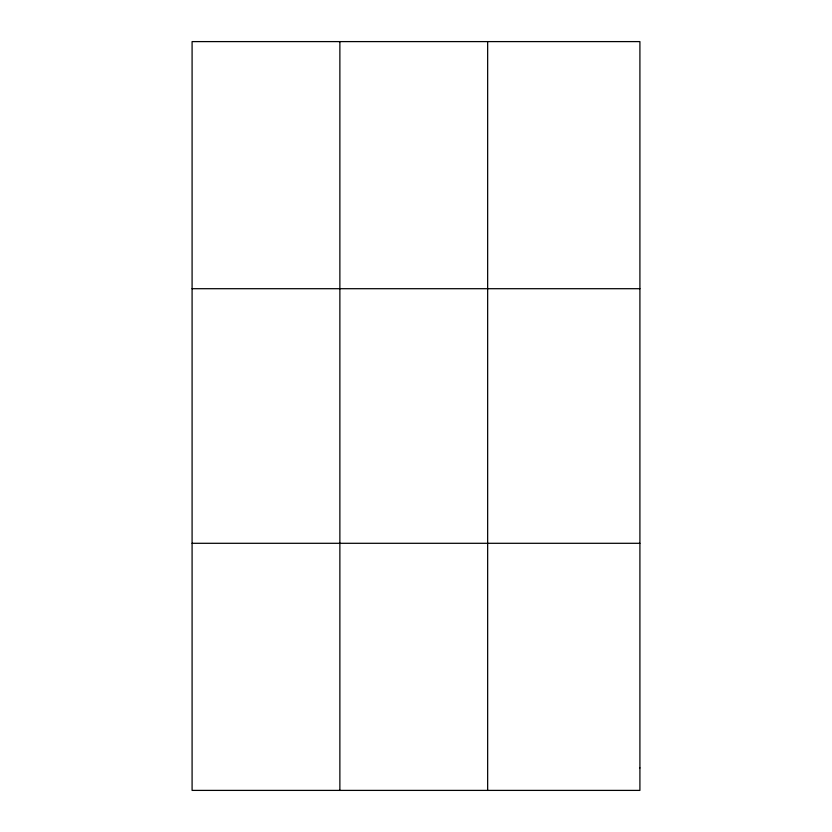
<?xml version="1.0" encoding="UTF-8"?>
<svg xmlns="http://www.w3.org/2000/svg" width="832" height="832" viewBox="0 0 832 832"><rect width="100%" height="100%" fill="white"/><g stroke="black" fill="none" stroke-linecap="round" stroke-linejoin="round"><path stroke-width="1.25" d="M339.872 41.6L339.872 790.4M487.656 41.6L487.656 790.4M192.088 288.704L639.912 288.704M192.088 543.296L639.912 543.296M639.912 767.936L639.912 790.4L192.088 790.4L192.088 41.6L639.912 41.6L639.912 767.936"/></g></svg>
